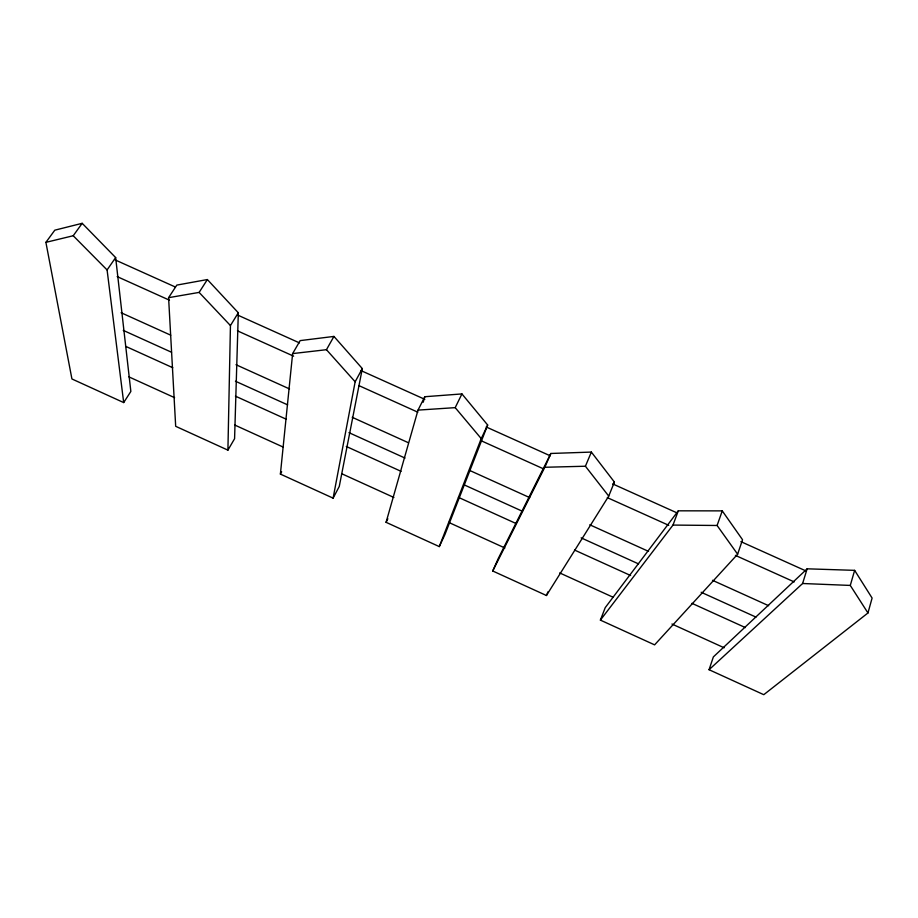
<?xml version="1.0" encoding="UTF-8"?>
<svg xmlns="http://www.w3.org/2000/svg" width="918" height="918" viewBox="0 0 918 918"><rect width="100%" height="100%" fill="white"/><g stroke="black" fill="none" stroke-linecap="round" stroke-linejoin="round"><path stroke-width="1.38" d="M227.916 450.141L230.441 325.557L238.313 312.774L207.365 279.554L176.818 285.096L168.591 297.673L175.682 426.308L227.916 450.141L234.583 438.712L238.313 312.774M280.392 474.09L292.635 353.591L300.152 340.612L333.945 336.424L362.312 368.588L339.27 486.425L333.108 498.153L280.392 474.09L281.677 471.772M333.108 498.153L355.151 381.773L362.312 368.588M867.958 612.972L872.1 598.054L854.635 570.353L807.14 568.816L713.366 656.909L709.063 669.715L763.776 694.685L867.958 612.972L850.286 585.432L854.635 570.353M386.076 522.319L418.023 410.116L424.816 396.725L461.938 393.925L487.665 425.023L444.92 534.574L439.286 546.6L386.076 522.319L387.844 518.75M423.232 402.21L424.816 396.725M709.063 669.715L802.607 583.504L807.14 568.816M737.624 554.208L742.536 539.738L722.259 510.878L678.299 510.821L605.237 607.624L600.395 620.12L654.603 644.861L737.624 554.208L717.096 525.486L672.997 525.073L600.395 620.12M717.096 525.486L722.259 510.878M672.997 525.073L678.299 510.821M439.286 546.6L481.239 438.62L487.665 425.023M608.726 496.099L614.406 482.065L591.364 452.081L550.857 453.469L498.107 558.81L492.736 570.996L546.439 595.507L608.726 496.099L585.409 466.229L544.81 467.273L492.736 570.996M546.439 595.507L547.977 591.8M585.409 466.229L591.364 452.081M544.81 467.273L550.857 453.469M418.023 410.116L455.202 407.638L461.938 393.925M292.635 353.591L326.452 349.701L333.945 336.424M612.891 484.497L614.406 482.065M168.591 297.673L199.126 292.406L207.365 279.554M123.689 402.577L130.849 391.447L115.645 257.568L82.184 223.315L54.805 230.177L45.9 242.352L71.925 378.962L123.689 402.577L107.085 269.938L73.222 235.742L45.9 242.352M107.085 269.938L115.645 257.568M73.222 235.742L82.184 223.315M802.607 583.504L850.286 585.432M115.266 259.966L175.349 287.013M238.037 315.241L299.429 342.873M360.808 370.516L424.816 399.33M486.196 426.973L550.203 455.787M612.891 484.004L676.887 512.829M740.883 541.643L806.188 571.042M117.171 276.605L169.451 300.186M237.418 330.824L293.622 356.173M358.972 385.64L417.793 412.171M480.527 440.456L543.272 468.742M607.314 497.625L668.752 525.326M735.41 555.39L794.219 581.909M121.119 312.74L170.725 335.185M236.006 364.721L289.526 388.934M352.191 417.288L408.326 442.694M469.683 470.452L529.732 497.625M589.792 524.786L648.533 551.374M712.506 580.314L768.641 605.708M123.253 330.377L171.528 352.248M235.444 381.222L287.632 404.861M348.943 432.653L405.033 458.071M463.739 484.681L522.445 511.28M581.151 537.879L638.549 563.893M701.168 592.271L755.962 617.103M125.858 346.43L172.813 367.739M235.421 396.151L286.29 419.239M346.293 446.469L401.063 471.336M458.461 497.372L515.847 523.421M574.542 550.054L630.632 575.517M691.931 603.333L745.405 627.602M128.91 376.873L174.592 397.666M234.641 424.988L282.951 446.974M341.691 473.711L393.902 497.476M448.73 522.422L504.866 547.977M559.693 572.924L613.213 597.285M671.953 624.022L724.164 647.787M199.126 292.406L230.441 325.557M326.452 349.701L355.151 381.773M455.202 407.638L481.239 438.62"/></g></svg>
